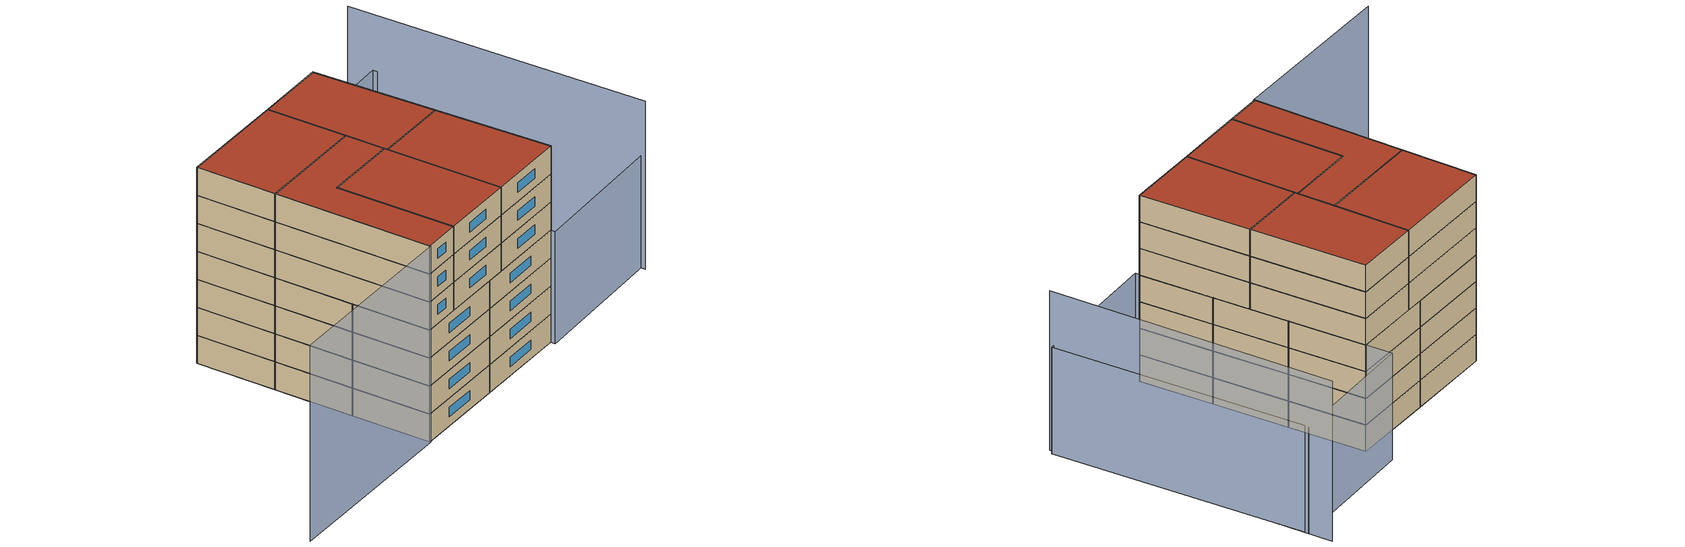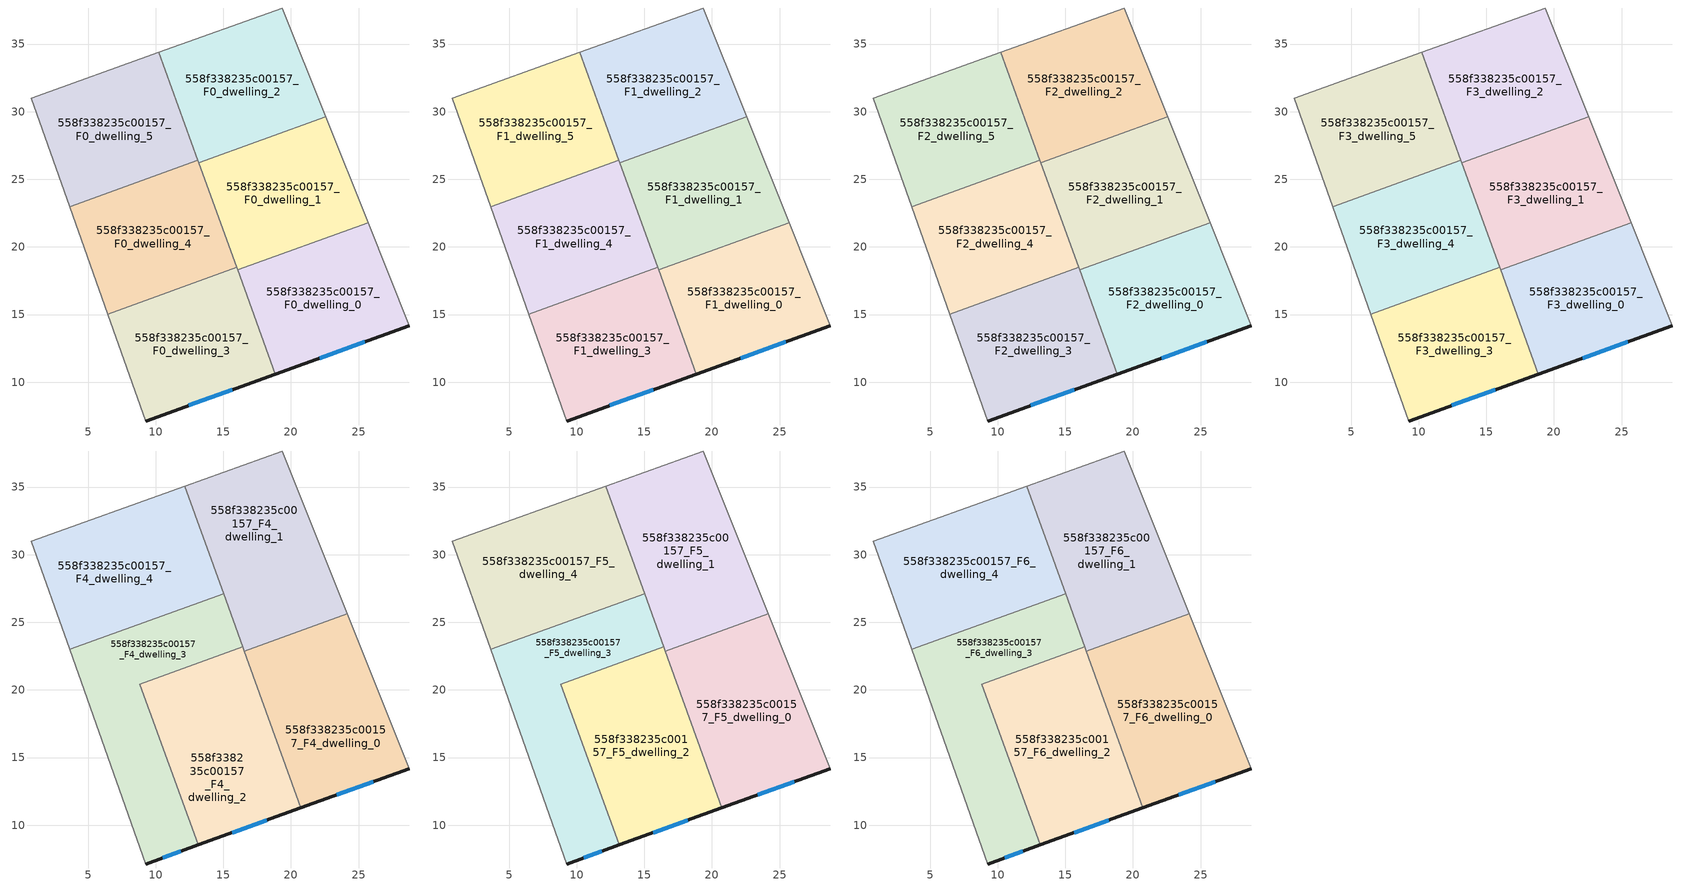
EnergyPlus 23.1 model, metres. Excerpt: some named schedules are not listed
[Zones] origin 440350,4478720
558f338235c00157_F0_dwelling_0
 floor ground (EU_floor_Construction): 28.74,14.18 25.7,21.8 16.05,18.31 18.84,10.6 z0
 wall outside (EU_wall_Construction): 28.74,14.18 18.84,10.6 z0:3
 wall to 558f338235c00157_F0_dwelling_1 (EU_wall_Construction): 16.05,18.31 25.7,21.8 z0:3
 wall adiabatic (EU_wall_Construction): 25.7,21.8 28.74,14.18 z0:3
 wall to 558f338235c00157_F0_dwelling_3 (EU_wall_Construction): 18.84,10.6 16.05,18.31 z0:3
 window (EU_Window_Construction): 25.46,12.99 22.12,11.79 z0.99:2.01
558f338235c00157_F0_dwelling_1
 floor ground (EU_floor_Construction): 25.7,21.8 22.58,29.63 13.19,26.23 16.05,18.31 z0
 wall to 558f338235c00157_F0_dwelling_2 (EU_wall_Construction): 13.19,26.23 22.58,29.63 z0:3
 wall adiabatic (EU_wall_Construction): 22.58,29.63 25.7,21.8 z0:3
 wall to 558f338235c00157_F0_dwelling_4 (EU_wall_Construction): 15.99,18.48 13.19,26.23 z0:3
 wall to 558f338235c00157_F0_dwelling_3 (EU_wall_Construction): 16.05,18.31 15.99,18.48 z0:3
558f338235c00157_F0_dwelling_2
 floor ground (EU_floor_Construction): 22.58,29.63 19.37,37.67 10.24,34.38 13.19,26.23 z0
 wall adiabatic (EU_wall_Construction): 10.24,34.38 19.37,37.67 22.58,29.63 z0:3
 wall to 558f338235c00157_F0_dwelling_5 (EU_wall_Construction): 13.12,26.41 10.24,34.38 z0:3
 wall to 558f338235c00157_F0_dwelling_4 (EU_wall_Construction): 13.19,26.23 13.12,26.41 z0:3
558f338235c00157_F0_dwelling_3
 floor ground (EU_floor_Construction): 18.84,10.6 15.99,18.48 6.46,15.04 9.25,7.13 z0
 wall outside (EU_wall_Construction): 18.84,10.6 9.25,7.13 z0:3
 wall to 558f338235c00157_F0_dwelling_4 (EU_wall_Construction): 6.46,15.04 15.99,18.48 z0:3
 wall adiabatic (EU_wall_Construction): 9.25,7.13 6.46,15.04 z0:3
 window (EU_Window_Construction): 15.66,9.45 12.43,8.28 z0.99:2.01
558f338235c00157_F0_dwelling_4
 floor ground (EU_floor_Construction): 15.99,18.48 13.12,26.41 3.64,22.98 6.46,15.04 z0
 wall to 558f338235c00157_F0_dwelling_5 (EU_wall_Construction): 3.64,22.98 13.12,26.41 z0:3
 wall adiabatic (EU_wall_Construction): 6.46,15.04 3.64,22.98 z0:3
558f338235c00157_F0_dwelling_5
 floor ground (EU_floor_Construction): 13.12,26.41 10.24,34.38 0.81,30.99 3.64,22.98 z0
 wall adiabatic (EU_wall_Construction): 3.64,22.98 0.81,30.99 10.24,34.38 z0:3
558f338235c00157_F1_dwelling_0
 floor to 558f338235c00157_F0_dwelling_0 (EU_floor_Construction): 28.74,14.18 25.7,21.8 16.05,18.31 18.84,10.6 z3
 wall outside (EU_wall_Construction): 28.74,14.18 18.84,10.6 z3:6
 wall to 558f338235c00157_F1_dwelling_1 (EU_wall_Construction): 16.05,18.31 25.7,21.8 z3:6
 wall adiabatic (EU_wall_Construction): 25.7,21.8 28.74,14.18 z3:6
 wall to 558f338235c00157_F1_dwelling_3 (EU_wall_Construction): 18.84,10.6 16.05,18.31 z3:6
 window (EU_Window_Construction): 25.46,12.99 22.12,11.79 z3.99:5.01
558f338235c00157_F1_dwelling_1
 floor to 558f338235c00157_F0_dwelling_1 (EU_floor_Construction): 25.7,21.8 22.58,29.63 13.19,26.23 16.05,18.31 z3
 wall to 558f338235c00157_F1_dwelling_2 (EU_wall_Construction): 13.19,26.23 22.58,29.63 z3:6
 wall adiabatic (EU_wall_Construction): 22.58,29.63 25.7,21.8 z3:6
 wall to 558f338235c00157_F1_dwelling_4 (EU_wall_Construction): 15.99,18.48 13.19,26.23 z3:6
 wall to 558f338235c00157_F1_dwelling_3 (EU_wall_Construction): 16.05,18.31 15.99,18.48 z3:6
558f338235c00157_F1_dwelling_2
 floor to 558f338235c00157_F0_dwelling_2 (EU_floor_Construction): 22.58,29.63 19.37,37.67 10.24,34.38 13.19,26.23 z3
 wall adiabatic (EU_wall_Construction): 10.24,34.38 19.37,37.67 22.58,29.63 z3:6
 wall to 558f338235c00157_F1_dwelling_5 (EU_wall_Construction): 13.12,26.41 10.24,34.38 z3:6
 wall to 558f338235c00157_F1_dwelling_4 (EU_wall_Construction): 13.19,26.23 13.12,26.41 z3:6
558f338235c00157_F1_dwelling_3
 floor to 558f338235c00157_F0_dwelling_3 (EU_floor_Construction): 18.84,10.6 15.99,18.48 6.46,15.04 9.25,7.13 z3
 wall outside (EU_wall_Construction): 18.84,10.6 9.25,7.13 z3:6
 wall to 558f338235c00157_F1_dwelling_4 (EU_wall_Construction): 6.46,15.04 15.99,18.48 z3:6
 wall adiabatic (EU_wall_Construction): 9.25,7.13 6.46,15.04 z3:6
 window (EU_Window_Construction): 15.66,9.45 12.43,8.28 z3.99:5.01
558f338235c00157_F1_dwelling_4
 floor to 558f338235c00157_F0_dwelling_4 (EU_floor_Construction): 15.99,18.48 13.12,26.41 3.64,22.98 6.46,15.04 z3
 wall to 558f338235c00157_F1_dwelling_5 (EU_wall_Construction): 3.64,22.98 13.12,26.41 z3:6
 wall adiabatic (EU_wall_Construction): 6.46,15.04 3.64,22.98 z3:6
558f338235c00157_F1_dwelling_5
 floor to 558f338235c00157_F0_dwelling_5 (EU_floor_Construction): 13.12,26.41 10.24,34.38 0.81,30.99 3.64,22.98 z3
 wall adiabatic (EU_wall_Construction): 3.64,22.98 0.81,30.99 10.24,34.38 z3:6
558f338235c00157_F2_dwelling_0
 floor to 558f338235c00157_F1_dwelling_0 (EU_floor_Construction): 28.74,14.18 25.7,21.8 16.05,18.31 18.84,10.6 z6
 wall outside (EU_wall_Construction): 28.74,14.18 18.84,10.6 z6:9
 wall to 558f338235c00157_F2_dwelling_1 (EU_wall_Construction): 16.05,18.31 25.7,21.8 z6:9
 wall adiabatic (EU_wall_Construction): 25.7,21.8 28.74,14.18 z6:9
 wall to 558f338235c00157_F2_dwelling_3 (EU_wall_Construction): 18.84,10.6 16.05,18.31 z6:9
 window (EU_Window_Construction): 25.46,12.99 22.12,11.79 z6.99:8.01
558f338235c00157_F2_dwelling_1
 floor to 558f338235c00157_F1_dwelling_1 (EU_floor_Construction): 25.7,21.8 22.58,29.63 13.19,26.23 16.05,18.31 z6
 wall to 558f338235c00157_F2_dwelling_2 (EU_wall_Construction): 13.19,26.23 22.58,29.63 z6:9
 wall adiabatic (EU_wall_Construction): 22.58,29.63 25.7,21.8 z6:9
 wall to 558f338235c00157_F2_dwelling_4 (EU_wall_Construction): 15.99,18.48 13.19,26.23 z6:9
 wall to 558f338235c00157_F2_dwelling_3 (EU_wall_Construction): 16.05,18.31 15.99,18.48 z6:9
558f338235c00157_F2_dwelling_2
 floor to 558f338235c00157_F1_dwelling_2 (EU_floor_Construction): 22.58,29.63 19.37,37.67 10.24,34.38 13.19,26.23 z6
 wall adiabatic (EU_wall_Construction): 10.24,34.38 19.37,37.67 22.58,29.63 z6:9
 wall to 558f338235c00157_F2_dwelling_5 (EU_wall_Construction): 13.12,26.41 10.24,34.38 z6:9
 wall to 558f338235c00157_F2_dwelling_4 (EU_wall_Construction): 13.19,26.23 13.12,26.41 z6:9
558f338235c00157_F2_dwelling_3
 floor to 558f338235c00157_F1_dwelling_3 (EU_floor_Construction): 18.84,10.6 15.99,18.48 6.46,15.04 9.25,7.13 z6
 wall outside (EU_wall_Construction): 18.84,10.6 9.25,7.13 z6:9
 wall to 558f338235c00157_F2_dwelling_4 (EU_wall_Construction): 6.46,15.04 15.99,18.48 z6:9
 wall adiabatic (EU_wall_Construction): 9.25,7.13 6.46,15.04 z6:9
 window (EU_Window_Construction): 15.66,9.45 12.43,8.28 z6.99:8.01
558f338235c00157_F2_dwelling_4
 floor to 558f338235c00157_F1_dwelling_4 (EU_floor_Construction): 15.99,18.48 13.12,26.41 3.64,22.98 6.46,15.04 z6
 wall to 558f338235c00157_F2_dwelling_5 (EU_wall_Construction): 3.64,22.98 13.12,26.41 z6:9
 wall adiabatic (EU_wall_Construction): 6.46,15.04 3.64,22.98 z6:9
558f338235c00157_F2_dwelling_5
 floor to 558f338235c00157_F1_dwelling_5 (EU_floor_Construction): 13.12,26.41 10.24,34.38 0.81,30.99 3.64,22.98 z6
 wall adiabatic (EU_wall_Construction): 3.64,22.98 0.81,30.99 10.24,34.38 z6:9
558f338235c00157_F3_dwelling_0
 floor to 558f338235c00157_F2_dwelling_0 (EU_floor_Construction): 28.74,14.18 25.7,21.8 16.05,18.31 18.84,10.6 z9
 wall outside (EU_wall_Construction): 28.74,14.18 18.84,10.6 z9:12
 wall to 558f338235c00157_F3_dwelling_1 (EU_wall_Construction): 16.05,18.31 25.7,21.8 z9:12
 wall adiabatic (EU_wall_Construction): 25.7,21.8 28.74,14.18 z9:12
 wall to 558f338235c00157_F3_dwelling_3 (EU_wall_Construction): 18.84,10.6 16.05,18.31 z9:12
 window (EU_Window_Construction): 25.46,12.99 22.12,11.79 z9.99:11.01
558f338235c00157_F3_dwelling_1
 floor to 558f338235c00157_F2_dwelling_1 (EU_floor_Construction): 25.7,21.8 22.58,29.63 13.19,26.23 16.05,18.31 z9
 wall to 558f338235c00157_F3_dwelling_2 (EU_wall_Construction): 13.19,26.23 22.58,29.63 z9:12
 wall adiabatic (EU_wall_Construction): 22.58,29.63 25.7,21.8 z9:12
 wall to 558f338235c00157_F3_dwelling_4 (EU_wall_Construction): 15.99,18.48 13.19,26.23 z9:12
 wall to 558f338235c00157_F3_dwelling_3 (EU_wall_Construction): 16.05,18.31 15.99,18.48 z9:12
558f338235c00157_F3_dwelling_2
 floor to 558f338235c00157_F2_dwelling_2 (EU_floor_Construction): 22.58,29.63 19.37,37.67 10.24,34.38 13.19,26.23 z9
 wall adiabatic (EU_wall_Construction): 10.24,34.38 19.37,37.67 22.58,29.63 z9:12
 wall to 558f338235c00157_F3_dwelling_5 (EU_wall_Construction): 13.12,26.41 10.24,34.38 z9:12
 wall to 558f338235c00157_F3_dwelling_4 (EU_wall_Construction): 13.19,26.23 13.12,26.41 z9:12
 ceiling adiabatic (EU_roof_Construction): 19.37,37.67 22.58,29.63 15.09,26.92 12.15,35.07 10.24,34.38 z12
558f338235c00157_F3_dwelling_3
 floor to 558f338235c00157_F2_dwelling_3 (EU_floor_Construction): 18.84,10.6 15.99,18.48 6.46,15.04 9.25,7.13 z9
 wall outside (EU_wall_Construction): 18.84,10.6 9.25,7.13 z9:12
 wall to 558f338235c00157_F3_dwelling_4 (EU_wall_Construction): 6.46,15.04 15.99,18.48 z9:12
 wall adiabatic (EU_wall_Construction): 9.25,7.13 6.46,15.04 z9:12
 window (EU_Window_Construction): 15.66,9.45 12.43,8.28 z9.99:11.01
 ceiling adiabatic (EU_roof_Construction): 15.99,18.48 18.84,10.6 9.25,7.13 6.46,15.04 z12
558f338235c00157_F3_dwelling_4
 floor to 558f338235c00157_F2_dwelling_4 (EU_floor_Construction): 15.99,18.48 13.12,26.41 3.64,22.98 6.46,15.04 z9
 wall to 558f338235c00157_F3_dwelling_5 (EU_wall_Construction): 3.64,22.98 13.12,26.41 z9:12
 wall adiabatic (EU_wall_Construction): 6.46,15.04 3.64,22.98 z9:12
558f338235c00157_F3_dwelling_5
 floor to 558f338235c00157_F2_dwelling_5 (EU_floor_Construction): 13.12,26.41 10.24,34.38 0.81,30.99 3.64,22.98 z9
 wall adiabatic (EU_wall_Construction): 3.64,22.98 0.81,30.99 10.24,34.38 z9:12
 ceiling adiabatic (EU_roof_Construction): 10.24,34.38 13.12,26.42 3.64,22.98 0.81,30.99 z12
558f338235c00157_F4_dwelling_0
 floor to 558f338235c00157_F3_dwelling_0 (EU_floor_Construction): 28.74,14.18 25.7,21.8 17.95,19 20.74,11.29 z12
 floor to 558f338235c00157_F3_dwelling_1 (EU_floor_Construction): 25.7,21.8 24.18,25.63 16.55,22.87 17.95,19 z12
 wall outside (EU_wall_Construction): 28.74,14.18 20.74,11.29 z12:15
 wall adiabatic (EU_wall_Construction): 24.18,25.63 28.74,14.18 z12:15
 wall to 558f338235c00157_F4_dwelling_1 (EU_wall_Construction): 16.55,22.87 24.18,25.63 z12:15
 wall to 558f338235c00157_F4_dwelling_2 (EU_wall_Construction): 20.74,11.29 16.55,22.87 z12:15
 window (EU_Window_Construction): 26.09,13.22 23.4,12.25 z12.99:14.01
558f338235c00157_F4_dwelling_1
 floor to 558f338235c00157_F3_dwelling_1 (EU_floor_Construction): 24.18,25.63 22.58,29.63 15.09,26.92 16.55,22.87 z12
 floor adiabatic (EU_floor_Construction): 22.58,29.63 19.37,37.67 12.15,35.07 15.09,26.92 z12
 wall adiabatic (EU_wall_Construction): 12.15,35.07 19.37,37.67 24.18,25.63 z12:15
 wall to 558f338235c00157_F4_dwelling_4 (EU_wall_Construction): 15.02,27.11 12.15,35.07 z12:15
 wall to 558f338235c00157_F4_dwelling_3 (EU_wall_Construction): 16.44,23.18 15.02,27.11 z12:15
 wall to 558f338235c00157_F4_dwelling_2 (EU_wall_Construction): 16.55,22.87 16.44,23.18 z12:15
558f338235c00157_F4_dwelling_2
 floor adiabatic (EU_floor_Construction): 18.84,10.6 15.99,18.48 10.29,16.42 13.14,8.54 z12
 floor to 558f338235c00157_F3_dwelling_4 (EU_floor_Construction): 15.99,18.48 14.54,22.49 8.84,20.43 10.29,16.42 z12
 floor to 558f338235c00157_F3_dwelling_1 (EU_floor_Construction): 17.95,19 16.44,23.18 14.54,22.49 16.05,18.31 z12
 floor to 558f338235c00157_F3_dwelling_0 (EU_floor_Construction): 20.74,11.29 17.95,19 16.05,18.31 18.84,10.6 z12
 wall outside (EU_wall_Construction): 20.74,11.29 13.14,8.54 z12:15
 wall to 558f338235c00157_F4_dwelling_3 (EU_wall_Construction): 13.14,8.54 8.84,20.43 16.44,23.18 z12:15
 window (EU_Window_Construction): 18.22,10.38 15.66,9.45 z12.99:14.01
558f338235c00157_F4_dwelling_3
 floor to 558f338235c00157_F3_dwelling_4 (EU_floor_Construction): 10.29,16.42 8.84,20.43 14.54,22.49 13.12,26.41 3.64,22.98 6.46,15.04 z12
 floor adiabatic (EU_floor_Construction): 13.14,8.54 10.29,16.42 6.46,15.04 9.25,7.13 z12
 floor to 558f338235c00157_F3_dwelling_2 (EU_floor_Construction): 15.09,26.92 15.02,27.11 13.12,26.42 13.19,26.23 z12
 floor to 558f338235c00157_F3_dwelling_1 (EU_floor_Construction): 16.44,23.18 15.09,26.92 13.19,26.23 14.54,22.49 z12
 floor to 558f338235c00157_F3_dwelling_5 (EU_floor_Construction): 13.12,26.41 13.12,26.42 3.64,22.98 z12
 wall outside (EU_wall_Construction): 13.14,8.54 9.25,7.13 z12:15
 wall adiabatic (EU_wall_Construction): 9.25,7.13 3.64,22.99 z12:15
 wall to 558f338235c00157_F4_dwelling_4 (EU_wall_Construction): 3.64,22.99 15.02,27.11 z12:15
 window (EU_Window_Construction): 11.85,8.07 10.54,7.6 z12.99:14.01
558f338235c00157_F4_dwelling_4
 floor adiabatic (EU_floor_Construction): 13.12,26.42 10.24,34.38 0.81,30.99 3.64,22.99 z12
 floor to 558f338235c00157_F3_dwelling_2 (EU_floor_Construction): 15.02,27.11 12.15,35.07 10.24,34.38 13.12,26.42 z12
 wall adiabatic (EU_wall_Construction): 3.64,22.99 0.81,30.99 12.15,35.07 z12:15
558f338235c00157_F5_dwelling_0
 floor to 558f338235c00157_F4_dwelling_0 (EU_floor_Construction): 28.74,14.18 24.18,25.63 16.55,22.87 20.74,11.29 z15
 wall outside (EU_wall_Construction): 28.74,14.18 20.74,11.29 z15:18
 wall adiabatic (EU_wall_Construction): 24.18,25.63 28.74,14.18 z15:18
 wall to 558f338235c00157_F5_dwelling_1 (EU_wall_Construction): 16.55,22.87 24.18,25.63 z15:18
 wall to 558f338235c00157_F5_dwelling_2 (EU_wall_Construction): 20.74,11.29 16.55,22.87 z15:18
 window (EU_Window_Construction): 26.09,13.22 23.4,12.25 z15.99:17.01
558f338235c00157_F5_dwelling_1
 floor to 558f338235c00157_F4_dwelling_1 (EU_floor_Construction): 24.18,25.63 19.37,37.67 12.15,35.07 16.55,22.87 z15
 wall adiabatic (EU_wall_Construction): 12.15,35.07 19.37,37.67 24.18,25.63 z15:18
 wall to 558f338235c00157_F5_dwelling_4 (EU_wall_Construction): 15.02,27.11 12.15,35.07 z15:18
 wall to 558f338235c00157_F5_dwelling_3 (EU_wall_Construction): 16.44,23.18 15.02,27.11 z15:18
 wall to 558f338235c00157_F5_dwelling_2 (EU_wall_Construction): 16.55,22.87 16.44,23.18 z15:18
558f338235c00157_F5_dwelling_2
 floor to 558f338235c00157_F4_dwelling_2 (EU_floor_Construction): 20.74,11.29 16.44,23.18 8.84,20.43 13.14,8.54 z15
 wall outside (EU_wall_Construction): 20.74,11.29 13.14,8.54 z15:18
 wall to 558f338235c00157_F5_dwelling_3 (EU_wall_Construction): 13.14,8.54 8.84,20.43 16.44,23.18 z15:18
 window (EU_Window_Construction): 18.22,10.38 15.66,9.45 z15.99:17.01
558f338235c00157_F5_dwelling_3
 floor to 558f338235c00157_F4_dwelling_3 (EU_floor_Construction): 13.14,8.54 8.84,20.43 16.44,23.18 15.02,27.11 3.64,22.99 9.25,7.13 z15
 wall outside (EU_wall_Construction): 13.14,8.54 9.25,7.13 z15:18
 wall adiabatic (EU_wall_Construction): 9.25,7.13 3.64,22.99 z15:18
 wall to 558f338235c00157_F5_dwelling_4 (EU_wall_Construction): 3.64,22.99 15.02,27.11 z15:18
 window (EU_Window_Construction): 11.85,8.07 10.54,7.6 z15.99:17.01
558f338235c00157_F5_dwelling_4
 floor to 558f338235c00157_F4_dwelling_4 (EU_floor_Construction): 15.02,27.11 12.15,35.07 0.81,30.99 3.64,22.99 z15
 wall adiabatic (EU_wall_Construction): 3.64,22.99 0.81,30.99 12.15,35.07 z15:18
558f338235c00157_F6_dwelling_0
 floor to 558f338235c00157_F5_dwelling_0 (EU_floor_Construction): 28.74,14.18 24.18,25.63 16.55,22.87 20.74,11.29 z18
 wall outside (EU_wall_Construction): 28.74,14.18 20.74,11.29 z18:21
 wall adiabatic (EU_wall_Construction): 24.18,25.63 28.74,14.18 z18:21
 wall to 558f338235c00157_F6_dwelling_1 (EU_wall_Construction): 16.55,22.87 24.18,25.63 z18:21
 wall to 558f338235c00157_F6_dwelling_2 (EU_wall_Construction): 20.74,11.29 16.55,22.87 z18:21
 window (EU_Window_Construction): 26.09,13.22 23.4,12.25 z18.99:20.01
 roof outside (EU_roof_Construction): 24.18,25.63 28.74,14.18 20.74,11.29 16.55,22.87 z21
558f338235c00157_F6_dwelling_1
 floor to 558f338235c00157_F5_dwelling_1 (EU_floor_Construction): 24.18,25.63 19.37,37.67 12.15,35.07 16.55,22.87 z18
 wall adiabatic (EU_wall_Construction): 12.15,35.07 19.37,37.67 24.18,25.63 z18:21
 wall to 558f338235c00157_F6_dwelling_4 (EU_wall_Construction): 15.02,27.11 12.15,35.07 z18:21
 wall to 558f338235c00157_F6_dwelling_3 (EU_wall_Construction): 16.44,23.18 15.02,27.11 z18:21
 wall to 558f338235c00157_F6_dwelling_2 (EU_wall_Construction): 16.55,22.87 16.44,23.18 z18:21
 roof outside (EU_roof_Construction): 19.37,37.67 24.18,25.63 16.55,22.87 12.15,35.07 z21
558f338235c00157_F6_dwelling_2
 floor to 558f338235c00157_F5_dwelling_2 (EU_floor_Construction): 20.74,11.29 16.44,23.18 8.84,20.43 13.14,8.54 z18
 wall outside (EU_wall_Construction): 20.74,11.29 13.14,8.54 z18:21
 wall to 558f338235c00157_F6_dwelling_3 (EU_wall_Construction): 13.14,8.54 8.84,20.43 16.44,23.18 z18:21
 window (EU_Window_Construction): 18.22,10.38 15.66,9.45 z18.99:20.01
 roof outside (EU_roof_Construction): 16.44,23.18 20.74,11.29 13.14,8.54 8.84,20.43 z21
558f338235c00157_F6_dwelling_3
 floor to 558f338235c00157_F5_dwelling_3 (EU_floor_Construction): 13.14,8.54 8.84,20.43 16.44,23.18 15.02,27.11 3.64,22.99 9.25,7.13 z18
 wall outside (EU_wall_Construction): 13.14,8.54 9.25,7.13 z18:21
 wall adiabatic (EU_wall_Construction): 9.25,7.13 3.64,22.99 z18:21
 wall to 558f338235c00157_F6_dwelling_4 (EU_wall_Construction): 3.64,22.99 15.02,27.11 z18:21
 window (EU_Window_Construction): 11.85,8.07 10.54,7.6 z18.99:20.01
 roof outside (EU_roof_Construction): 15.02,27.11 16.44,23.18 8.84,20.43 13.14,8.54 9.25,7.13 3.64,22.99 z21
558f338235c00157_F6_dwelling_4
 floor to 558f338235c00157_F5_dwelling_4 (EU_floor_Construction): 15.02,27.11 12.15,35.07 0.81,30.99 3.64,22.99 z18
 wall adiabatic (EU_wall_Construction): 3.64,22.99 0.81,30.99 12.15,35.07 z18:21
 roof outside (EU_roof_Construction): 12.15,35.07 15.02,27.11 3.64,22.99 0.81,30.99 z21
shading: 0.81,30.99 9.36,7.07 / 9.36,7.07 -9.87,0.19 z0:21; 32.85,46.15 43.45,19.51 / 43.45,19.51 28.85,13.7 / 28.85,13.7 18.25,40.34 / 18.25,40.34 32.85,46.15 z0:12; 43.25,18.92 31.9,48.66 z0:18
[Building]
EU S2 Campaign: North Axis=0; Terrain=City; Solar Distribution=FullExterior
[Site:Location]
Madrid: Latitude=40.5; Longitude=-3.5; Time Zone=1; Elevation=609
[SizingPeriod:WeatherFileDays]
AnnualSizingPeriod: Begin Month=1; Begin Day of Month=1; End Month=12; End Day of Month=31; Day of Week for Start Day=Monday; Use Weather File Daylight Saving Period=No; Use Weather File Rain and Snow Indicators=No
[MATERIAL]
EU_InternalMass_Material: Roughness=MediumRough; Thickness=0.1; Conductivity=1; Density=1800; Specific Heat=900; Thermal Absorptance=0.9; Solar Absorptance=0.7; Visible Absorptance=0.7
[MATERIAL:NOMASS] Roughness=MediumRough; Thermal Absorptance=0.9; Solar Absorptance=0.7; Visible Absorptance=0.7
Name | Thermal Resistance
EU_wall_NoMass | 0.609216
EU_roof_NoMass | 0.513268
EU_floor_NoMass | 0.568163
[WINDOWMATERIAL:SIMPLEGLAZINGSYSTEM]
EU_Window_SimpleGlazing: UFactor=5.50606; Solar Heat Gain Coefficient=0.85; Visible Transmittance=0.85
[CONSTRUCTION]
EU_wall_Construction: EU_wall_NoMass
EU_roof_Construction: EU_roof_NoMass
EU_floor_Construction: EU_floor_NoMass
EU_InternalMass_Construction: EU_InternalMass_Material
EU_Window_Construction: EU_Window_SimpleGlazing
[ZONE] Type=1; Multiplier=1; Ceiling Height=autocalculate; Floor Area=autocalculate; Part of Total Floor Area=Yes
Name | Volume
558f338235c00157_F0_dwelling_0; 558f338235c00157_F1_dwelling_0; 558f338235c00157_F2_dwelling_0; 558f338235c00157_F3_dwelling_0; 558f338235c00157_F0_dwelling_3; 558f338235c00157_F1_dwelling_3; 558f338235c00157_F2_dwelling_3; 558f338235c00157_F3_dwelling_3 | 255.767
558f338235c00157_F4_dwelling_0; 558f338235c00157_F5_dwelling_0; 558f338235c00157_F6_dwelling_0; 558f338235c00157_F4_dwelling_3; 558f338235c00157_F5_dwelling_3; 558f338235c00157_F6_dwelling_3 | 306.905
558f338235c00157_F0_dwelling_1; 558f338235c00157_F1_dwelling_1; 558f338235c00157_F2_dwelling_1; 558f338235c00157_F3_dwelling_1 | 255.746
558f338235c00157_F4_dwelling_1; 558f338235c00157_F5_dwelling_1; 558f338235c00157_F6_dwelling_1 | 306.906
558f338235c00157_F0_dwelling_2; 558f338235c00157_F1_dwelling_2; 558f338235c00157_F2_dwelling_2; 558f338235c00157_F3_dwelling_2 | 255.758
558f338235c00157_F4_dwelling_2; 558f338235c00157_F5_dwelling_2; 558f338235c00157_F6_dwelling_2 | 306.898
558f338235c00157_F0_dwelling_4; 558f338235c00157_F1_dwelling_4; 558f338235c00157_F2_dwelling_4; 558f338235c00157_F3_dwelling_4 | 255.779
558f338235c00157_F4_dwelling_4; 558f338235c00157_F5_dwelling_4; 558f338235c00157_F6_dwelling_4 | 306.91
558f338235c00157_F0_dwelling_5; 558f338235c00157_F1_dwelling_5; 558f338235c00157_F2_dwelling_5; 558f338235c00157_F3_dwelling_5 | 255.754
[INTERNALMASS] Construction=EU_InternalMass_Construction
Name | Zone or ZoneList | Surface Area
558f338235c00157_F0_dwelling_0_EU_InternalMass | 558f338235c00157_F0_dwelling_0 | 85.2558
558f338235c00157_F0_dwelling_1_EU_InternalMass | 558f338235c00157_F0_dwelling_1 | 85.2486
558f338235c00157_F0_dwelling_2_EU_InternalMass | 558f338235c00157_F0_dwelling_2 | 85.2526
558f338235c00157_F0_dwelling_3_EU_InternalMass | 558f338235c00157_F0_dwelling_3 | 85.2557
558f338235c00157_F0_dwelling_4_EU_InternalMass | 558f338235c00157_F0_dwelling_4 | 85.2598
558f338235c00157_F0_dwelling_5_EU_InternalMass | 558f338235c00157_F0_dwelling_5 | 85.2514
558f338235c00157_F1_dwelling_0_EU_InternalMass | 558f338235c00157_F1_dwelling_0 | 85.2558
558f338235c00157_F1_dwelling_1_EU_InternalMass | 558f338235c00157_F1_dwelling_1 | 85.2486
558f338235c00157_F1_dwelling_2_EU_InternalMass | 558f338235c00157_F1_dwelling_2 | 85.2526
558f338235c00157_F1_dwelling_3_EU_InternalMass | 558f338235c00157_F1_dwelling_3 | 85.2557
558f338235c00157_F1_dwelling_4_EU_InternalMass | 558f338235c00157_F1_dwelling_4 | 85.2598
558f338235c00157_F1_dwelling_5_EU_InternalMass | 558f338235c00157_F1_dwelling_5 | 85.2514
558f338235c00157_F2_dwelling_0_EU_InternalMass | 558f338235c00157_F2_dwelling_0 | 85.2558
558f338235c00157_F2_dwelling_1_EU_InternalMass | 558f338235c00157_F2_dwelling_1 | 85.2486
558f338235c00157_F2_dwelling_2_EU_InternalMass | 558f338235c00157_F2_dwelling_2 | 85.2526
558f338235c00157_F2_dwelling_3_EU_InternalMass | 558f338235c00157_F2_dwelling_3 | 85.2557
558f338235c00157_F2_dwelling_4_EU_InternalMass | 558f338235c00157_F2_dwelling_4 | 85.2598
558f338235c00157_F2_dwelling_5_EU_InternalMass | 558f338235c00157_F2_dwelling_5 | 85.2514
558f338235c00157_F3_dwelling_0_EU_InternalMass | 558f338235c00157_F3_dwelling_0 | 85.2558
558f338235c00157_F3_dwelling_1_EU_InternalMass | 558f338235c00157_F3_dwelling_1 | 85.2486
558f338235c00157_F3_dwelling_2_EU_InternalMass | 558f338235c00157_F3_dwelling_2 | 85.2526
558f338235c00157_F3_dwelling_3_EU_InternalMass | 558f338235c00157_F3_dwelling_3 | 85.2557
558f338235c00157_F3_dwelling_4_EU_InternalMass | 558f338235c00157_F3_dwelling_4 | 85.2598
558f338235c00157_F3_dwelling_5_EU_InternalMass | 558f338235c00157_F3_dwelling_5 | 85.2514
558f338235c00157_F4_dwelling_0_EU_InternalMass | 558f338235c00157_F4_dwelling_0 | 102.3
558f338235c00157_F4_dwelling_1_EU_InternalMass | 558f338235c00157_F4_dwelling_1 | 102.302
558f338235c00157_F4_dwelling_2_EU_InternalMass | 558f338235c00157_F4_dwelling_2 | 102.301
558f338235c00157_F4_dwelling_3_EU_InternalMass | 558f338235c00157_F4_dwelling_3 | 102.302
558f338235c00157_F4_dwelling_4_EU_InternalMass | 558f338235c00157_F4_dwelling_4 | 102.301
558f338235c00157_F5_dwelling_0_EU_InternalMass | 558f338235c00157_F5_dwelling_0 | 102.3
558f338235c00157_F5_dwelling_1_EU_InternalMass | 558f338235c00157_F5_dwelling_1 | 102.302
558f338235c00157_F5_dwelling_2_EU_InternalMass | 558f338235c00157_F5_dwelling_2 | 102.301
558f338235c00157_F5_dwelling_3_EU_InternalMass | 558f338235c00157_F5_dwelling_3 | 102.302
558f338235c00157_F5_dwelling_4_EU_InternalMass | 558f338235c00157_F5_dwelling_4 | 102.301
558f338235c00157_F6_dwelling_0_EU_InternalMass | 558f338235c00157_F6_dwelling_0 | 102.3
558f338235c00157_F6_dwelling_1_EU_InternalMass | 558f338235c00157_F6_dwelling_1 | 102.302
558f338235c00157_F6_dwelling_2_EU_InternalMass | 558f338235c00157_F6_dwelling_2 | 102.301
558f338235c00157_F6_dwelling_3_EU_InternalMass | 558f338235c00157_F6_dwelling_3 | 102.302
558f338235c00157_F6_dwelling_4_EU_InternalMass | 558f338235c00157_F6_dwelling_4 | 102.301
[OTHEREQUIPMENT] Fuel Type=Electricity; Design Level Calculation Method=Watts/Area; Power per Zone Floor Area=1; Fraction Latent=0; Fraction Radiant=0; Fraction Lost=0; Carbon Dioxide Generation Rate=0; EndUse Subcategory=EU_Step8_InternalGains
Name | Zone or ZoneList or Space or SpaceList | Schedule
EU_Step8_InternalGain_558f338235c00157_F0_dwelling_0_f000 | 558f338235c00157_F0_dwelling_0 | EU_Step8_GainSchedule_558f338235c00157_F0_dwelling_0_f000
EU_Step8_InternalGain_558f338235c00157_F0_dwelling_1_f000 | 558f338235c00157_F0_dwelling_1 | EU_Step8_GainSchedule_558f338235c00157_F0_dwelling_1_f000
EU_Step8_InternalGain_558f338235c00157_F0_dwelling_2_f000 | 558f338235c00157_F0_dwelling_2 | EU_Step8_GainSchedule_558f338235c00157_F0_dwelling_2_f000
EU_Step8_InternalGain_558f338235c00157_F0_dwelling_3_f000 | 558f338235c00157_F0_dwelling_3 | EU_Step8_GainSchedule_558f338235c00157_F0_dwelling_3_f000
EU_Step8_InternalGain_558f338235c00157_F0_dwelling_4_f000 | 558f338235c00157_F0_dwelling_4 | EU_Step8_GainSchedule_558f338235c00157_F0_dwelling_4_f000
EU_Step8_InternalGain_558f338235c00157_F0_dwelling_5_f000 | 558f338235c00157_F0_dwelling_5 | EU_Step8_GainSchedule_558f338235c00157_F0_dwelling_5_f000
EU_Step8_InternalGain_558f338235c00157_F1_dwelling_0_f000 | 558f338235c00157_F1_dwelling_0 | EU_Step8_GainSchedule_558f338235c00157_F1_dwelling_0_f000
EU_Step8_InternalGain_558f338235c00157_F1_dwelling_1_f000 | 558f338235c00157_F1_dwelling_1 | EU_Step8_GainSchedule_558f338235c00157_F1_dwelling_1_f000
EU_Step8_InternalGain_558f338235c00157_F1_dwelling_2_f000 | 558f338235c00157_F1_dwelling_2 | EU_Step8_GainSchedule_558f338235c00157_F1_dwelling_2_f000
EU_Step8_InternalGain_558f338235c00157_F1_dwelling_3_f000 | 558f338235c00157_F1_dwelling_3 | EU_Step8_GainSchedule_558f338235c00157_F1_dwelling_3_f000
EU_Step8_InternalGain_558f338235c00157_F1_dwelling_4_f000 | 558f338235c00157_F1_dwelling_4 | EU_Step8_GainSchedule_558f338235c00157_F1_dwelling_4_f000
EU_Step8_InternalGain_558f338235c00157_F1_dwelling_5_f000 | 558f338235c00157_F1_dwelling_5 | EU_Step8_GainSchedule_558f338235c00157_F1_dwelling_5_f000
EU_Step8_InternalGain_558f338235c00157_F2_dwelling_0_f000 | 558f338235c00157_F2_dwelling_0 | EU_Step8_GainSchedule_558f338235c00157_F2_dwelling_0_f000
EU_Step8_InternalGain_558f338235c00157_F2_dwelling_1_f000 | 558f338235c00157_F2_dwelling_1 | EU_Step8_GainSchedule_558f338235c00157_F2_dwelling_1_f000
EU_Step8_InternalGain_558f338235c00157_F2_dwelling_2_f000 | 558f338235c00157_F2_dwelling_2 | EU_Step8_GainSchedule_558f338235c00157_F2_dwelling_2_f000
EU_Step8_InternalGain_558f338235c00157_F2_dwelling_3_f000 | 558f338235c00157_F2_dwelling_3 | EU_Step8_GainSchedule_558f338235c00157_F2_dwelling_3_f000
EU_Step8_InternalGain_558f338235c00157_F2_dwelling_4_f000 | 558f338235c00157_F2_dwelling_4 | EU_Step8_GainSchedule_558f338235c00157_F2_dwelling_4_f000
EU_Step8_InternalGain_558f338235c00157_F2_dwelling_5_f000 | 558f338235c00157_F2_dwelling_5 | EU_Step8_GainSchedule_558f338235c00157_F2_dwelling_5_f000
EU_Step8_InternalGain_558f338235c00157_F3_dwelling_0_f000 | 558f338235c00157_F3_dwelling_0 | EU_Step8_GainSchedule_558f338235c00157_F3_dwelling_0_f000
EU_Step8_InternalGain_558f338235c00157_F3_dwelling_1_f000 | 558f338235c00157_F3_dwelling_1 | EU_Step8_GainSchedule_558f338235c00157_F3_dwelling_1_f000
EU_Step8_InternalGain_558f338235c00157_F3_dwelling_2_f000 | 558f338235c00157_F3_dwelling_2 | EU_Step8_GainSchedule_558f338235c00157_F3_dwelling_2_f000
EU_Step8_InternalGain_558f338235c00157_F3_dwelling_3_f000 | 558f338235c00157_F3_dwelling_3 | EU_Step8_GainSchedule_558f338235c00157_F3_dwelling_3_f000
EU_Step8_InternalGain_558f338235c00157_F3_dwelling_4_f000 | 558f338235c00157_F3_dwelling_4 | EU_Step8_GainSchedule_558f338235c00157_F3_dwelling_4_f000
EU_Step8_InternalGain_558f338235c00157_F3_dwelling_5_f000 | 558f338235c00157_F3_dwelling_5 | EU_Step8_GainSchedule_558f338235c00157_F3_dwelling_5_f000
EU_Step8_InternalGain_558f338235c00157_F4_dwelling_0_f000 | 558f338235c00157_F4_dwelling_0 | EU_Step8_GainSchedule_558f338235c00157_F4_dwelling_0_f000
EU_Step8_InternalGain_558f338235c00157_F4_dwelling_1_f000 | 558f338235c00157_F4_dwelling_1 | EU_Step8_GainSchedule_558f338235c00157_F4_dwelling_1_f000
EU_Step8_InternalGain_558f338235c00157_F4_dwelling_2_f000 | 558f338235c00157_F4_dwelling_2 | EU_Step8_GainSchedule_558f338235c00157_F4_dwelling_2_f000
EU_Step8_InternalGain_558f338235c00157_F4_dwelling_3_f000 | 558f338235c00157_F4_dwelling_3 | EU_Step8_GainSchedule_558f338235c00157_F4_dwelling_3_f000
EU_Step8_InternalGain_558f338235c00157_F4_dwelling_4_f000 | 558f338235c00157_F4_dwelling_4 | EU_Step8_GainSchedule_558f338235c00157_F4_dwelling_4_f000
EU_Step8_InternalGain_558f338235c00157_F5_dwelling_0_f000 | 558f338235c00157_F5_dwelling_0 | EU_Step8_GainSchedule_558f338235c00157_F5_dwelling_0_f000
EU_Step8_InternalGain_558f338235c00157_F5_dwelling_1_f000 | 558f338235c00157_F5_dwelling_1 | EU_Step8_GainSchedule_558f338235c00157_F5_dwelling_1_f000
EU_Step8_InternalGain_558f338235c00157_F5_dwelling_2_f000 | 558f338235c00157_F5_dwelling_2 | EU_Step8_GainSchedule_558f338235c00157_F5_dwelling_2_f000
EU_Step8_InternalGain_558f338235c00157_F5_dwelling_3_f000 | 558f338235c00157_F5_dwelling_3 | EU_Step8_GainSchedule_558f338235c00157_F5_dwelling_3_f000
EU_Step8_InternalGain_558f338235c00157_F5_dwelling_4_f000 | 558f338235c00157_F5_dwelling_4 | EU_Step8_GainSchedule_558f338235c00157_F5_dwelling_4_f000
EU_Step8_InternalGain_558f338235c00157_F6_dwelling_0_f000 | 558f338235c00157_F6_dwelling_0 | EU_Step8_GainSchedule_558f338235c00157_F6_dwelling_0_f000
EU_Step8_InternalGain_558f338235c00157_F6_dwelling_1_f000 | 558f338235c00157_F6_dwelling_1 | EU_Step8_GainSchedule_558f338235c00157_F6_dwelling_1_f000
EU_Step8_InternalGain_558f338235c00157_F6_dwelling_2_f000 | 558f338235c00157_F6_dwelling_2 | EU_Step8_GainSchedule_558f338235c00157_F6_dwelling_2_f000
EU_Step8_InternalGain_558f338235c00157_F6_dwelling_3_f000 | 558f338235c00157_F6_dwelling_3 | EU_Step8_GainSchedule_558f338235c00157_F6_dwelling_3_f000
EU_Step8_InternalGain_558f338235c00157_F6_dwelling_4_f000 | 558f338235c00157_F6_dwelling_4 | EU_Step8_GainSchedule_558f338235c00157_F6_dwelling_4_f000
[ZONEVENTILATION:DESIGNFLOWRATE] Schedule=EU_AlwaysOn; Design Flow Rate Calculation Method=AirChanges/Hour; Air Changes per Hour=0.752966; Ventilation Type=Natural; Fan Pressure Rise=0; Fan Total Efficiency=1; Constant Term Coefficient=1; Temperature Term Coefficient=0; Velocity Term Coefficient=0; Velocity Squared Term Coefficient=0; Minimum Indoor Temperature=-100; Maximum Indoor Temperature=100; Delta Temperature=-100; Minimum Outdoor Temperature=-100; Maximum Outdoor Temperature=100; Maximum Wind Speed=40
Name | Zone or ZoneList or Space or SpaceList
EU_ConstantAir_558f338235c00157_F0_dwelling_0 | 558f338235c00157_F0_dwelling_0
EU_ConstantAir_558f338235c00157_F0_dwelling_1 | 558f338235c00157_F0_dwelling_1
EU_ConstantAir_558f338235c00157_F0_dwelling_2 | 558f338235c00157_F0_dwelling_2
EU_ConstantAir_558f338235c00157_F0_dwelling_3 | 558f338235c00157_F0_dwelling_3
EU_ConstantAir_558f338235c00157_F0_dwelling_4 | 558f338235c00157_F0_dwelling_4
EU_ConstantAir_558f338235c00157_F0_dwelling_5 | 558f338235c00157_F0_dwelling_5
EU_ConstantAir_558f338235c00157_F1_dwelling_0 | 558f338235c00157_F1_dwelling_0
EU_ConstantAir_558f338235c00157_F1_dwelling_1 | 558f338235c00157_F1_dwelling_1
EU_ConstantAir_558f338235c00157_F1_dwelling_2 | 558f338235c00157_F1_dwelling_2
EU_ConstantAir_558f338235c00157_F1_dwelling_3 | 558f338235c00157_F1_dwelling_3
EU_ConstantAir_558f338235c00157_F1_dwelling_4 | 558f338235c00157_F1_dwelling_4
EU_ConstantAir_558f338235c00157_F1_dwelling_5 | 558f338235c00157_F1_dwelling_5
EU_ConstantAir_558f338235c00157_F2_dwelling_0 | 558f338235c00157_F2_dwelling_0
EU_ConstantAir_558f338235c00157_F2_dwelling_1 | 558f338235c00157_F2_dwelling_1
EU_ConstantAir_558f338235c00157_F2_dwelling_2 | 558f338235c00157_F2_dwelling_2
EU_ConstantAir_558f338235c00157_F2_dwelling_3 | 558f338235c00157_F2_dwelling_3
EU_ConstantAir_558f338235c00157_F2_dwelling_4 | 558f338235c00157_F2_dwelling_4
EU_ConstantAir_558f338235c00157_F2_dwelling_5 | 558f338235c00157_F2_dwelling_5
EU_ConstantAir_558f338235c00157_F3_dwelling_0 | 558f338235c00157_F3_dwelling_0
EU_ConstantAir_558f338235c00157_F3_dwelling_1 | 558f338235c00157_F3_dwelling_1
EU_ConstantAir_558f338235c00157_F3_dwelling_2 | 558f338235c00157_F3_dwelling_2
EU_ConstantAir_558f338235c00157_F3_dwelling_3 | 558f338235c00157_F3_dwelling_3
EU_ConstantAir_558f338235c00157_F3_dwelling_4 | 558f338235c00157_F3_dwelling_4
EU_ConstantAir_558f338235c00157_F3_dwelling_5 | 558f338235c00157_F3_dwelling_5
EU_ConstantAir_558f338235c00157_F4_dwelling_0 | 558f338235c00157_F4_dwelling_0
EU_ConstantAir_558f338235c00157_F4_dwelling_1 | 558f338235c00157_F4_dwelling_1
EU_ConstantAir_558f338235c00157_F4_dwelling_2 | 558f338235c00157_F4_dwelling_2
EU_ConstantAir_558f338235c00157_F4_dwelling_3 | 558f338235c00157_F4_dwelling_3
EU_ConstantAir_558f338235c00157_F4_dwelling_4 | 558f338235c00157_F4_dwelling_4
EU_ConstantAir_558f338235c00157_F5_dwelling_0 | 558f338235c00157_F5_dwelling_0
EU_ConstantAir_558f338235c00157_F5_dwelling_1 | 558f338235c00157_F5_dwelling_1
EU_ConstantAir_558f338235c00157_F5_dwelling_2 | 558f338235c00157_F5_dwelling_2
EU_ConstantAir_558f338235c00157_F5_dwelling_3 | 558f338235c00157_F5_dwelling_3
EU_ConstantAir_558f338235c00157_F5_dwelling_4 | 558f338235c00157_F5_dwelling_4
EU_ConstantAir_558f338235c00157_F6_dwelling_0 | 558f338235c00157_F6_dwelling_0
EU_ConstantAir_558f338235c00157_F6_dwelling_1 | 558f338235c00157_F6_dwelling_1
EU_ConstantAir_558f338235c00157_F6_dwelling_2 | 558f338235c00157_F6_dwelling_2
EU_ConstantAir_558f338235c00157_F6_dwelling_3 | 558f338235c00157_F6_dwelling_3
EU_ConstantAir_558f338235c00157_F6_dwelling_4 | 558f338235c00157_F6_dwelling_4
[HVACTEMPLATE:ZONE:IDEALLOADSAIRSYSTEM] System Availability Schedule=EU_AlwaysOn; Maximum Heating Supply Air Temperature=50; Minimum Cooling Supply Air Temperature=13; Maximum Heating Supply Air Humidity Ratio=0.0156; Minimum Cooling Supply Air Humidity Ratio=0.0077; Heating Limit=NoLimit; Cooling Limit=NoLimit; Heating Availability Schedule=EU_AlwaysOn; Cooling Availability Schedule=EU_CoolingOff; Dehumidification Control Type=ConstantSensibleHeatRatio; Cooling Sensible Heat Ratio=0.7; Dehumidification Setpoint=60; Humidification Control Type=None; Humidification Setpoint=30; Outdoor Air Method=None; Outdoor Air Flow Rate per Person=0.00944; Outdoor Air Flow Rate per Zone Floor Area=0; Outdoor Air Flow Rate per Zone=0; Demand Controlled Ventilation Type=None; Outdoor Air Economizer Type=NoEconomizer; Heat Recovery Type=None; Sensible Heat Recovery Effectiveness=0.7; Latent Heat Recovery Effectiveness=0.65
Name | Template Thermostat
558f338235c00157_F0_dwelling_0 | EU_HeatOnly_558f338235c00157_F0_dwelling_0
558f338235c00157_F0_dwelling_1 | EU_HeatOnly_558f338235c00157_F0_dwelling_1
558f338235c00157_F0_dwelling_2 | EU_HeatOnly_558f338235c00157_F0_dwelling_2
558f338235c00157_F0_dwelling_3 | EU_HeatOnly_558f338235c00157_F0_dwelling_3
558f338235c00157_F0_dwelling_4 | EU_HeatOnly_558f338235c00157_F0_dwelling_4
558f338235c00157_F0_dwelling_5 | EU_HeatOnly_558f338235c00157_F0_dwelling_5
558f338235c00157_F1_dwelling_0 | EU_HeatOnly_558f338235c00157_F1_dwelling_0
558f338235c00157_F1_dwelling_1 | EU_HeatOnly_558f338235c00157_F1_dwelling_1
558f338235c00157_F1_dwelling_2 | EU_HeatOnly_558f338235c00157_F1_dwelling_2
558f338235c00157_F1_dwelling_3 | EU_HeatOnly_558f338235c00157_F1_dwelling_3
558f338235c00157_F1_dwelling_4 | EU_HeatOnly_558f338235c00157_F1_dwelling_4
558f338235c00157_F1_dwelling_5 | EU_HeatOnly_558f338235c00157_F1_dwelling_5
558f338235c00157_F2_dwelling_0 | EU_HeatOnly_558f338235c00157_F2_dwelling_0
558f338235c00157_F2_dwelling_1 | EU_HeatOnly_558f338235c00157_F2_dwelling_1
558f338235c00157_F2_dwelling_2 | EU_HeatOnly_558f338235c00157_F2_dwelling_2
558f338235c00157_F2_dwelling_3 | EU_HeatOnly_558f338235c00157_F2_dwelling_3
558f338235c00157_F2_dwelling_4 | EU_HeatOnly_558f338235c00157_F2_dwelling_4
558f338235c00157_F2_dwelling_5 | EU_HeatOnly_558f338235c00157_F2_dwelling_5
558f338235c00157_F3_dwelling_0 | EU_HeatOnly_558f338235c00157_F3_dwelling_0
558f338235c00157_F3_dwelling_1 | EU_HeatOnly_558f338235c00157_F3_dwelling_1
558f338235c00157_F3_dwelling_2 | EU_HeatOnly_558f338235c00157_F3_dwelling_2
558f338235c00157_F3_dwelling_3 | EU_HeatOnly_558f338235c00157_F3_dwelling_3
558f338235c00157_F3_dwelling_4 | EU_HeatOnly_558f338235c00157_F3_dwelling_4
558f338235c00157_F3_dwelling_5 | EU_HeatOnly_558f338235c00157_F3_dwelling_5
558f338235c00157_F4_dwelling_0 | EU_HeatOnly_558f338235c00157_F4_dwelling_0
558f338235c00157_F4_dwelling_1 | EU_HeatOnly_558f338235c00157_F4_dwelling_1
558f338235c00157_F4_dwelling_2 | EU_HeatOnly_558f338235c00157_F4_dwelling_2
558f338235c00157_F4_dwelling_3 | EU_HeatOnly_558f338235c00157_F4_dwelling_3
558f338235c00157_F4_dwelling_4 | EU_HeatOnly_558f338235c00157_F4_dwelling_4
558f338235c00157_F5_dwelling_0 | EU_HeatOnly_558f338235c00157_F5_dwelling_0
558f338235c00157_F5_dwelling_1 | EU_HeatOnly_558f338235c00157_F5_dwelling_1
558f338235c00157_F5_dwelling_2 | EU_HeatOnly_558f338235c00157_F5_dwelling_2
558f338235c00157_F5_dwelling_3 | EU_HeatOnly_558f338235c00157_F5_dwelling_3
558f338235c00157_F5_dwelling_4 | EU_HeatOnly_558f338235c00157_F5_dwelling_4
558f338235c00157_F6_dwelling_0 | EU_HeatOnly_558f338235c00157_F6_dwelling_0
558f338235c00157_F6_dwelling_1 | EU_HeatOnly_558f338235c00157_F6_dwelling_1
558f338235c00157_F6_dwelling_2 | EU_HeatOnly_558f338235c00157_F6_dwelling_2
558f338235c00157_F6_dwelling_3 | EU_HeatOnly_558f338235c00157_F6_dwelling_3
558f338235c00157_F6_dwelling_4 | EU_HeatOnly_558f338235c00157_F6_dwelling_4
[SIZING:ZONE] Zone Cooling Design Supply Air Temperature Input Method=SupplyAirTemperature; Zone Cooling Design Supply Air Temperature=13; Zone Heating Design Supply Air Temperature Input Method=SupplyAirTemperature; Zone Heating Design Supply Air Temperature=50; Zone Cooling Design Supply Air Humidity Ratio=0.008; Zone Heating Design Supply Air Humidity Ratio=0.008; Cooling Design Air Flow Method=DesignDay; Cooling Design Air Flow Rate=0; Cooling Minimum Air Flow per Zone Floor Area=0.000762; Cooling Minimum Air Flow=0; Cooling Minimum Air Flow Fraction=0.2; Heating Design Air Flow Method=DesignDay; Heating Design Air Flow Rate=0; Heating Maximum Air Flow per Zone Floor Area=0.002032; Heating Maximum Air Flow=0.141576; Heating Maximum Air Flow Fraction=0.3; Account for Dedicated Outdoor Air System=No; Dedicated Outdoor Air System Control Strategy=NeutralSupplyAir; Dedicated Outdoor Air Low Setpoint Temperature for Design=autosize; Dedicated Outdoor Air High Setpoint Temperature for Design=autosize; Zone Load Sizing Method=Sensible Load Only No Latent Load; Zone Latent Cooling Design Supply Air Humidity Ratio Input Method=HumidityRatioDifference; Zone Cooling Design Supply Air Humidity Ratio Difference=0.005; Zone Latent Heating Design Supply Air Humidity Ratio Input Method=HumidityRatioDifference; Zone Humidification Design Supply Air Humidity Ratio Difference=0.005
558f338235c00157_F0_dwelling_0; 558f338235c00157_F0_dwelling_1; 558f338235c00157_F0_dwelling_2; 558f338235c00157_F0_dwelling_3; 558f338235c00157_F0_dwelling_4; 558f338235c00157_F0_dwelling_5; 558f338235c00157_F1_dwelling_0; 558f338235c00157_F1_dwelling_1; 558f338235c00157_F1_dwelling_2; 558f338235c00157_F1_dwelling_3; 558f338235c00157_F1_dwelling_4; 558f338235c00157_F1_dwelling_5; 558f338235c00157_F2_dwelling_0; 558f338235c00157_F2_dwelling_1; 558f338235c00157_F2_dwelling_2; 558f338235c00157_F2_dwelling_3; 558f338235c00157_F2_dwelling_4; 558f338235c00157_F2_dwelling_5; 558f338235c00157_F3_dwelling_0; 558f338235c00157_F3_dwelling_1; 558f338235c00157_F3_dwelling_2; 558f338235c00157_F3_dwelling_3; 558f338235c00157_F3_dwelling_4; 558f338235c00157_F3_dwelling_5; 558f338235c00157_F4_dwelling_0; 558f338235c00157_F4_dwelling_1; 558f338235c00157_F4_dwelling_2; 558f338235c00157_F4_dwelling_3; 558f338235c00157_F4_dwelling_4; 558f338235c00157_F5_dwelling_0; 558f338235c00157_F5_dwelling_1; 558f338235c00157_F5_dwelling_2; 558f338235c00157_F5_dwelling_3; 558f338235c00157_F5_dwelling_4; 558f338235c00157_F6_dwelling_0; 558f338235c00157_F6_dwelling_1; 558f338235c00157_F6_dwelling_2; 558f338235c00157_F6_dwelling_3; 558f338235c00157_F6_dwelling_4
[SCHEDULE:FILE] Column Number=1; Rows to Skip at Top=0; Number of Hours of Data=8760; Column Separator=Comma; Interpolate to Timestep=No; Minutes per Item=60; Adjust Schedule for Daylight Savings=Yes
Name | File
EU_Step8_GainSchedule_558f338235c00157_F0_dwelling_0_f000 | ../../schedules/558f338235c00157/558f338235c00157_F0_dwelling_0_f000_gain.csv
EU_Step8_GainSchedule_558f338235c00157_F0_dwelling_1_f000 | ../../schedules/558f338235c00157/558f338235c00157_F0_dwelling_1_f000_gain.csv
EU_Step8_GainSchedule_558f338235c00157_F0_dwelling_2_f000 | ../../schedules/558f338235c00157/558f338235c00157_F0_dwelling_2_f000_gain.csv
EU_Step8_GainSchedule_558f338235c00157_F0_dwelling_3_f000 | ../../schedules/558f338235c00157/558f338235c00157_F0_dwelling_3_f000_gain.csv
EU_Step8_GainSchedule_558f338235c00157_F0_dwelling_4_f000 | ../../schedules/558f338235c00157/558f338235c00157_F0_dwelling_4_f000_gain.csv
EU_Step8_GainSchedule_558f338235c00157_F0_dwelling_5_f000 | ../../schedules/558f338235c00157/558f338235c00157_F0_dwelling_5_f000_gain.csv
EU_Step8_GainSchedule_558f338235c00157_F1_dwelling_0_f000 | ../../schedules/558f338235c00157/558f338235c00157_F1_dwelling_0_f000_gain.csv
EU_Step8_GainSchedule_558f338235c00157_F1_dwelling_1_f000 | ../../schedules/558f338235c00157/558f338235c00157_F1_dwelling_1_f000_gain.csv
EU_Step8_GainSchedule_558f338235c00157_F1_dwelling_2_f000 | ../../schedules/558f338235c00157/558f338235c00157_F1_dwelling_2_f000_gain.csv
EU_Step8_GainSchedule_558f338235c00157_F1_dwelling_3_f000 | ../../schedules/558f338235c00157/558f338235c00157_F1_dwelling_3_f000_gain.csv
EU_Step8_GainSchedule_558f338235c00157_F1_dwelling_4_f000 | ../../schedules/558f338235c00157/558f338235c00157_F1_dwelling_4_f000_gain.csv
EU_Step8_GainSchedule_558f338235c00157_F1_dwelling_5_f000 | ../../schedules/558f338235c00157/558f338235c00157_F1_dwelling_5_f000_gain.csv
EU_Step8_GainSchedule_558f338235c00157_F2_dwelling_0_f000 | ../../schedules/558f338235c00157/558f338235c00157_F2_dwelling_0_f000_gain.csv
EU_Step8_GainSchedule_558f338235c00157_F2_dwelling_1_f000 | ../../schedules/558f338235c00157/558f338235c00157_F2_dwelling_1_f000_gain.csv
EU_Step8_GainSchedule_558f338235c00157_F2_dwelling_2_f000 | ../../schedules/558f338235c00157/558f338235c00157_F2_dwelling_2_f000_gain.csv
EU_Step8_GainSchedule_558f338235c00157_F2_dwelling_3_f000 | ../../schedules/558f338235c00157/558f338235c00157_F2_dwelling_3_f000_gain.csv
EU_Step8_GainSchedule_558f338235c00157_F2_dwelling_4_f000 | ../../schedules/558f338235c00157/558f338235c00157_F2_dwelling_4_f000_gain.csv
EU_Step8_GainSchedule_558f338235c00157_F2_dwelling_5_f000 | ../../schedules/558f338235c00157/558f338235c00157_F2_dwelling_5_f000_gain.csv
EU_Step8_GainSchedule_558f338235c00157_F3_dwelling_0_f000 | ../../schedules/558f338235c00157/558f338235c00157_F3_dwelling_0_f000_gain.csv
EU_Step8_GainSchedule_558f338235c00157_F3_dwelling_1_f000 | ../../schedules/558f338235c00157/558f338235c00157_F3_dwelling_1_f000_gain.csv
EU_Step8_GainSchedule_558f338235c00157_F3_dwelling_2_f000 | ../../schedules/558f338235c00157/558f338235c00157_F3_dwelling_2_f000_gain.csv
EU_Step8_GainSchedule_558f338235c00157_F3_dwelling_3_f000 | ../../schedules/558f338235c00157/558f338235c00157_F3_dwelling_3_f000_gain.csv
EU_Step8_GainSchedule_558f338235c00157_F3_dwelling_4_f000 | ../../schedules/558f338235c00157/558f338235c00157_F3_dwelling_4_f000_gain.csv
EU_Step8_GainSchedule_558f338235c00157_F3_dwelling_5_f000 | ../../schedules/558f338235c00157/558f338235c00157_F3_dwelling_5_f000_gain.csv
EU_Step8_GainSchedule_558f338235c00157_F4_dwelling_0_f000 | ../../schedules/558f338235c00157/558f338235c00157_F4_dwelling_0_f000_gain.csv
EU_Step8_GainSchedule_558f338235c00157_F4_dwelling_1_f000 | ../../schedules/558f338235c00157/558f338235c00157_F4_dwelling_1_f000_gain.csv
EU_Step8_GainSchedule_558f338235c00157_F4_dwelling_2_f000 | ../../schedules/558f338235c00157/558f338235c00157_F4_dwelling_2_f000_gain.csv
EU_Step8_GainSchedule_558f338235c00157_F4_dwelling_3_f000 | ../../schedules/558f338235c00157/558f338235c00157_F4_dwelling_3_f000_gain.csv
EU_Step8_GainSchedule_558f338235c00157_F4_dwelling_4_f000 | ../../schedules/558f338235c00157/558f338235c00157_F4_dwelling_4_f000_gain.csv
EU_Step8_GainSchedule_558f338235c00157_F5_dwelling_0_f000 | ../../schedules/558f338235c00157/558f338235c00157_F5_dwelling_0_f000_gain.csv
EU_Step8_GainSchedule_558f338235c00157_F5_dwelling_1_f000 | ../../schedules/558f338235c00157/558f338235c00157_F5_dwelling_1_f000_gain.csv
